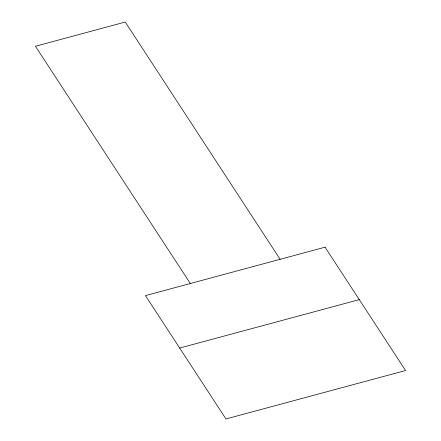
<?xml version="1.0" encoding="UTF-8"?>
<svg xmlns="http://www.w3.org/2000/svg" width="441" height="441" viewBox="0 0 441 441"><rect width="100%" height="100%" fill="white"/><g stroke="black" fill="none" stroke-linecap="round" stroke-linejoin="round"><path stroke-width="0.66" d="M179.669 348.054L359.277 299.626M280.14 259.297L125.238 22.05L35.434 46.261L190.336 283.508M325.039 247.192L145.436 295.613L225.963 418.95L405.566 370.523L325.039 247.192"/></g></svg>
